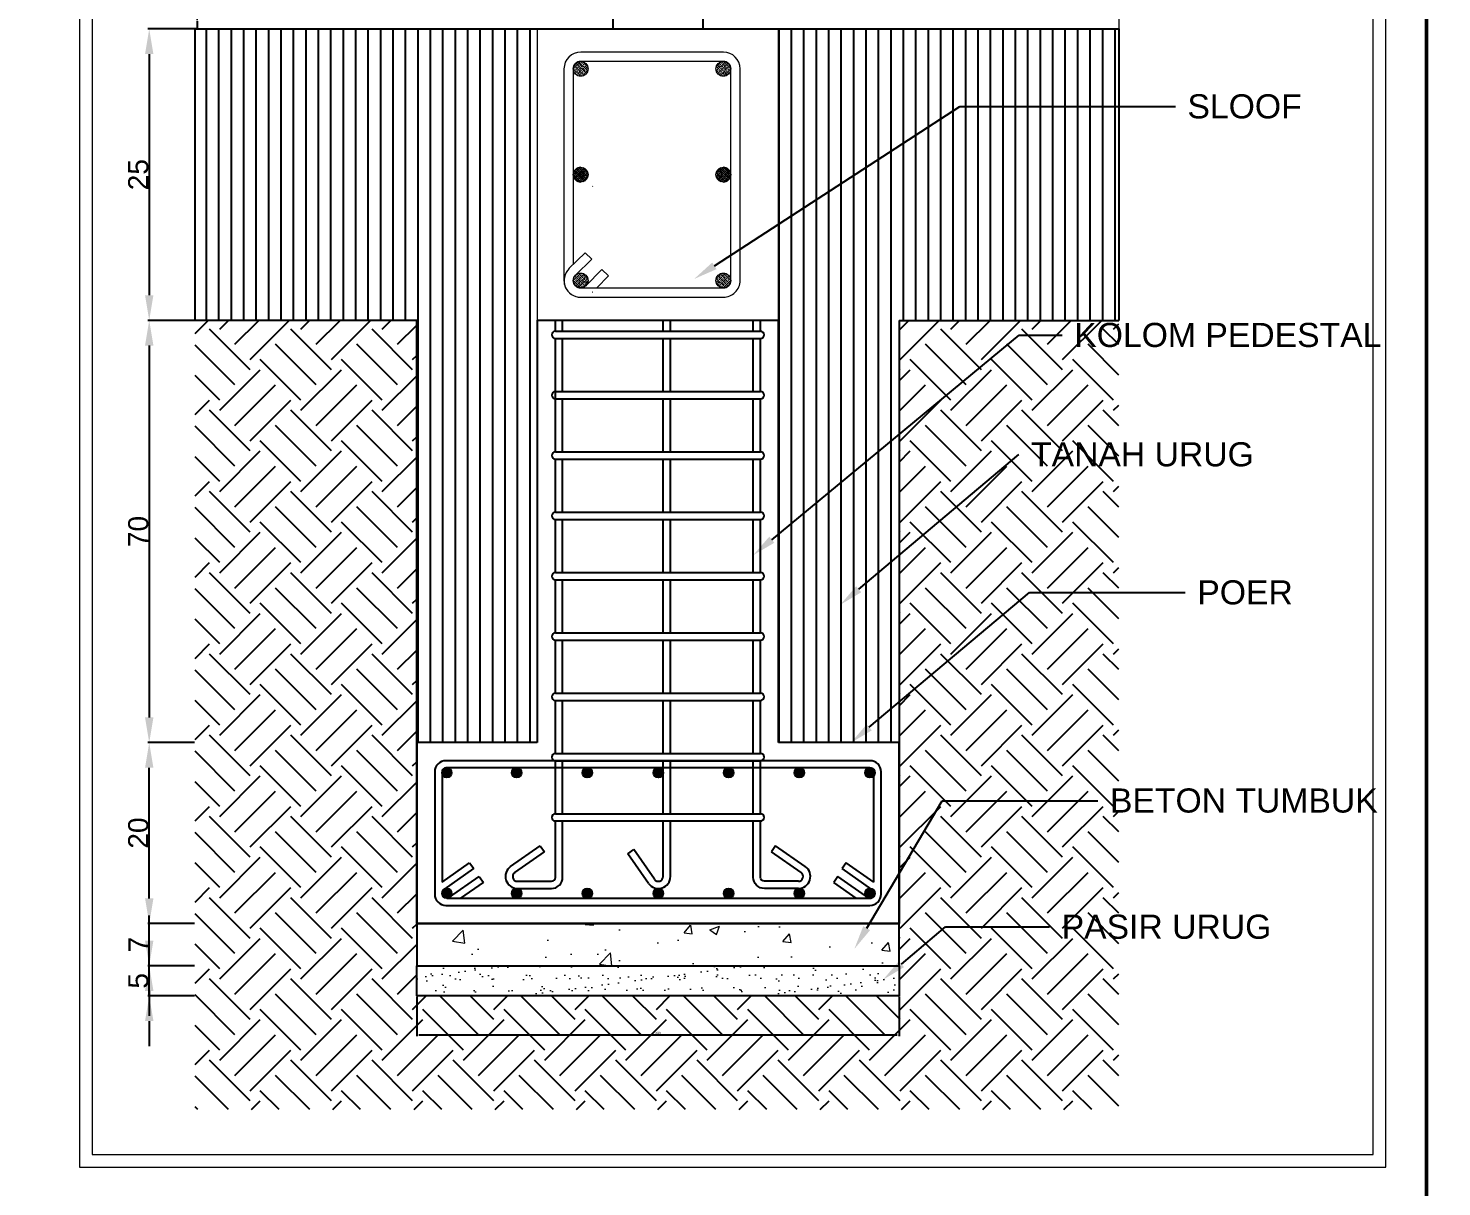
# Model space of a CAD drawing. Header units: centimetres. Extents: x 134057 to 145613, y 5028 to 39996.
# Drawn here: x 136080 to 137486, y 14763 to 15916 of the extents above; entities that cross this region are included whole.
import ezdxf
from ezdxf import colors
from ezdxf.entities.mleader import LeaderData, LeaderLine
from ezdxf.math import Vec2, Vec3

# ---------------------------------------------------------------- set-up
doc = ezdxf.new("R2010")
doc.units = ezdxf.units.CM
doc.header["$PDMODE"] = 2
doc.linetypes.add('ACAD_ISO04W100', pattern=[30, 24, -3, 0, -3])
for name, color, linetype, lineweight in [('ARS 01', 20, 'Continuous', 0), ('BEGOL', 254, 'Continuous', 18), ('Legenda', 252, 'Continuous', 20), ('LINE 0.20', 5, 'Continuous', 20), ('SIMBOL', 40, 'Continuous', 9), ('TEKS', 190, 'Continuous', 0)]:
    doc.layers.add(name, color=color, linetype=linetype, lineweight=lineweight)
doc.layers.add('ARWALL', color=7, linetype='Continuous')
doc.layers.add('dinding', color=151, linetype='Continuous')
doc.styles.get("Standard").update_dxf_attribs({"font": 'arial.ttf'})
doc.dimstyles.new('ISO-25', dxfattribs={"dimtxt": 2.5, "dimasz": 2.5, "dimexe": 1.25, "dimexo": 0.625, "dimtad": 1, "dimtxsty": 'Standard', "dimcen": 2.5, "dimadec": 0, "dimazin": 0, "dimtfac": 1, "dimtmove": 0, "dimatfit": 3, "dimfxl": 1, "dimarcsym": 0})

# ---------------------------------------------------------------- blocks, each defined once
blk = doc.blocks.new('*D70')
at = {"color": 0, "lineweight": -2, "transparency": 16777216}
for p, q in [((136466.1610314187, 14952.44530493332), (136466.1610314187, 14912.88211203575)), ((136946.1610314187, 14952.44530493332), (136946.1610314187, 14912.88211203575)), ((136943.6610314187, 14914.13211203575), (136468.6610314187, 14914.13211203575))]:
    blk.add_line(p, q, dxfattribs=at)
at = {"color": 0, "transparency": 16777216}
for points in [[(136468.6610314187, 14914.54877870241), (136468.6610314187, 14913.71544536908), (136466.1610314187, 14914.13211203575)], [(136943.6610314187, 14914.54877870241), (136943.6610314187, 14913.71544536908), (136946.1610314187, 14914.13211203575)]]:
    blk.add_solid(points, dxfattribs=at)
at = {"layer": 'Defpoints', "color": 0, "transparency": 16777216}
for p in [(136466.1610314187, 14953.07030493332), (136946.1610314187, 14953.07030493332), (136466.1610314187, 14914.13211203575)]:
    blk.add_point(p, dxfattribs=at)
at = {"color": 0, "transparency": 16777216, "insert": (136706.1610314187, 14916.03354450505), "char_height": 2.5, "attachment_point": 5}
blk.add_mtext('480', dxfattribs=at)
blk = doc.blocks.new('*D65')
at = {"layer": 'Defpoints', "color": 0, "transparency": 16777216}
for p in [(136200.1190350672, 14983.07030493335), (136245.7088263218, 14983.07030493335), (136245.7088263218, 14953.07030493335)]:
    blk.add_point(p, dxfattribs=at)
at = {"layer": 'dinding', "color": 0, "lineweight": -2, "transparency": 16777216}
for p, q in [((136200.1190350672, 15008.07030493335), (136200.1190350672, 15033.07030493335)), ((136245.0838263218, 14983.07030493335), (136198.8690350672, 14983.07030493335)), ((136200.1190350672, 14953.07030493335), (136200.1190350672, 14983.07030493335)), ((136245.0838263218, 14953.07030493335), (136198.8690350672, 14953.07030493335)), ((136200.1190350672, 14928.07030493335), (136200.1190350672, 14903.07030493335))]:
    blk.add_line(p, q, dxfattribs=at)
at = {"layer": 'dinding', "color": 0, "transparency": 16777216}
for points in [[(136195.9523684006, 15008.07030493335), (136204.2857017339, 15008.07030493335), (136200.1190350672, 14983.07030493335)], [(136195.9523684006, 14928.07030493335), (136204.2857017339, 14928.07030493335), (136200.1190350672, 14953.07030493335)]]:
    blk.add_solid(points, dxfattribs=at)
at = {"layer": 'dinding', "color": 0, "transparency": 16777216, "insert": (136189.3235030072, 14968.0703049333), "char_height": 20, "attachment_point": 5, "rotation": 90}
blk.add_mtext('5', dxfattribs=at)
blk = doc.blocks.new('*D66')
at = {"layer": 'Defpoints', "color": 0, "transparency": 16777216}
for p in [(136200.1190350673, 15025.07030493335), (136245.7088263218, 15025.07030493335), (136245.7088263218, 14983.07030493333)]:
    blk.add_point(p, dxfattribs=at)
at = {"layer": 'dinding', "color": 0, "lineweight": -2, "transparency": 16777216}
for p, q in [((136200.1190350673, 15050.07030493335), (136200.1190350673, 15075.07030493335)), ((136245.0838263218, 15025.07030493335), (136198.8690350673, 15025.07030493335)), ((136200.1190350673, 14983.07030493333), (136200.1190350673, 15025.07030493335)), ((136245.0838263218, 14983.07030493333), (136198.8690350673, 14983.07030493333)), ((136200.1190350673, 14958.07030493333), (136200.1190350673, 14933.07030493333))]:
    blk.add_line(p, q, dxfattribs=at)
at = {"layer": 'dinding', "color": 0, "transparency": 16777216}
for points in [[(136195.9523684006, 15050.07030493335), (136204.2857017339, 15050.07030493335), (136200.1190350673, 15025.07030493335)], [(136195.9523684006, 14958.07030493333), (136204.2857017339, 14958.07030493333), (136200.1190350673, 14983.07030493333)]]:
    blk.add_solid(points, dxfattribs=at)
at = {"layer": 'dinding', "color": 0, "transparency": 16777216, "insert": (136189.4940350672, 15004.0703049333), "char_height": 20, "attachment_point": 5, "rotation": 90}
blk.add_mtext('7', dxfattribs=at)
blk = doc.blocks.new('*D67')
at = {"layer": 'Defpoints', "color": 0, "transparency": 16777216}
for p in [(136200.1190350672, 15205.07030493335), (136245.7088263218, 15205.07030493335), (136245.7088263218, 15025.07030493335)]:
    blk.add_point(p, dxfattribs=at)
at = {"layer": 'dinding', "color": 0, "lineweight": -2, "transparency": 16777216}
for p, q in [((136245.0838263218, 15205.07030493335), (136198.8690350672, 15205.07030493335)), ((136200.1190350672, 15050.07030493335), (136200.1190350672, 15180.07030493335)), ((136245.0838263218, 15025.07030493335), (136198.8690350672, 15025.07030493335))]:
    blk.add_line(p, q, dxfattribs=at)
at = {"layer": 'dinding', "color": 0, "transparency": 16777216}
for points in [[(136195.9523684006, 15180.07030493335), (136204.2857017339, 15180.07030493335), (136200.1190350672, 15205.07030493335)], [(136195.9523684006, 15050.07030493335), (136204.2857017339, 15050.07030493335), (136200.1190350672, 15025.07030493335)]]:
    blk.add_solid(points, dxfattribs=at)
at = {"layer": 'dinding', "color": 0, "transparency": 16777216, "insert": (136189.2825753127, 15115.0703049333), "char_height": 20, "attachment_point": 5, "rotation": 90}
blk.add_mtext('20', dxfattribs=at)
blk = doc.blocks.new('*D68')
at = {"layer": 'Defpoints', "color": 0, "transparency": 16777216}
for p in [(136245.7088263218, 15625.07030493335), (136200.1190350674, 15205.07030493335), (136245.7088263218, 15205.07030493335)]:
    blk.add_point(p, dxfattribs=at)
at = {"layer": 'dinding', "color": 0, "lineweight": -2, "transparency": 16777216}
for p, q in [((136245.0838263218, 15625.07030493335), (136198.8690350674, 15625.07030493335)), ((136200.1190350674, 15600.07030493335), (136200.1190350674, 15230.07030493335)), ((136245.0838263218, 15205.07030493335), (136198.8690350674, 15205.07030493335))]:
    blk.add_line(p, q, dxfattribs=at)
at = {"layer": 'dinding', "color": 0, "transparency": 16777216}
for points in [[(136195.9523684008, 15600.07030493335), (136204.2857017341, 15600.07030493335), (136200.1190350674, 15625.07030493335)], [(136195.9523684008, 15230.07030493335), (136204.2857017341, 15230.07030493335), (136200.1190350674, 15205.07030493335)]]:
    blk.add_solid(points, dxfattribs=at)
at = {"layer": 'dinding', "color": 0, "transparency": 16777216, "insert": (136189.282575313, 15415.0703049333), "char_height": 20, "attachment_point": 5, "rotation": 90}
blk.add_mtext('70', dxfattribs=at)
blk = doc.blocks.new('*D69')
at = {"layer": 'Defpoints', "color": 0, "transparency": 16777216}
for p in [(136247.7895709428, 15915.09609774286), (136200.1190350679, 15625.07030493335), (136245.7088263218, 15625.07030493335)]:
    blk.add_point(p, dxfattribs=at)
at = {"layer": 'dinding', "color": 0, "lineweight": -2, "transparency": 16777216}
for p, q in [((136247.1645709428, 15915.09609774286), (136198.8690350679, 15915.09609774286)), ((136200.1190350679, 15890.09609774286), (136200.1190350679, 15650.07030493335)), ((136245.0838263218, 15625.07030493335), (136198.8690350679, 15625.07030493335))]:
    blk.add_line(p, q, dxfattribs=at)
at = {"layer": 'dinding', "color": 0, "transparency": 16777216}
for points in [[(136195.9523684013, 15890.09609774286), (136204.2857017346, 15890.09609774286), (136200.1190350679, 15915.09609774286)], [(136195.9523684013, 15650.07030493335), (136204.2857017346, 15650.07030493335), (136200.1190350679, 15625.07030493335)]]:
    blk.add_solid(points, dxfattribs=at)
at = {"layer": 'dinding', "color": 0, "transparency": 16777216, "insert": (136189.2825753134, 15770.08320133806), "char_height": 20, "attachment_point": 5, "rotation": 90}
blk.add_mtext('25', dxfattribs=at)

msp = doc.modelspace()

# ---------------------------------------------------------------- hatches: boundary and pattern name
at = {"true_color": 0x636466}
h = msp.add_hatch(dxfattribs=at)
h.set_pattern_fill('EARTH', color=251, scale=9, angle=45)
h.set_pattern_definition([(45, (135249.7672049679, -19975.7145689415), (0, 80.82230508962238), [57.15, -57.15]), (45, (135234.6130227635, -19960.56038673721), (0, 80.82230508962238), [57.15, -57.15]), (45, (135219.4588405592, -19945.4062045329), (0, 80.82230508962238), [57.15, -57.15]), (135, (135219.4588405592, -19935.3034163967), (-80.82230508962238, 0), [57.14999999999999, -57.14999999999999]), (135, (135234.6130227635, -19920.1492341924), (-80.82230508962238, 0), [57.14999999999999, -57.14999999999999]), (135, (135249.7672049679, -19904.99505198809), (-80.82230508962238, 0), [57.14999999999999, -57.14999999999999])])
h.paths.add_polyline_path([(136466.1610314187, 15625.07030493332), (136245.7088263218, 15625.07030493332), (136245.7088263218, 14839.91711600476), (137164.5324918947, 14839.91711600476), (137164.5324918947, 15149.34741029776), (137079.3867853208, 15149.34741029776), (136946.1610314187, 15037.30194409256), (136946.1610314187, 15025.07030493332), (136946.1610314187, 14983.07030493332), (136946.1610314187, 14953.07030493332), (136466.1610314187, 14953.07030493332), (136466.1610314187, 14983.07030493332), (136466.1610314187, 15025.07030493332)])
h.paths.add_polyline_path([(137164.5324918947, 15491.69275912681), (137065.3008465947, 15491.69275912681), (136946.1610314187, 15391.49384304625), (136946.1610314187, 15245.29349377399), (137075.8114832833, 15354.33206099841), (137164.5324918947, 15354.33206099841)], flags=17)
h.paths.add_polyline_path([(137164.5324918947, 15354.33206099841), (137075.8114832833, 15354.33206099841), (136946.1610314187, 15245.29349377399), (136946.1610314187, 15037.30194409256), (137079.3867853208, 15149.34741029776), (137164.5324918947, 15149.34741029776)], flags=17)
h.paths.add_polyline_path([(137164.5324918947, 15610.44794038976), (137065.3979708648, 15610.44794038976), (136946.1610314187, 15511.75949444957), (136946.1610314187, 15391.49384304625), (137065.3008465947, 15491.69275912681), (137164.5324918947, 15491.69275912681)], flags=17)
h.paths.add_polyline_path([(137065.3979708648, 15610.44794038976), (137164.5324918947, 15610.44794038976), (137164.5324918947, 15625.07030493332), (136946.1610314187, 15625.07030493332), (136946.1610314187, 15511.75949444957)], flags=17)
h = msp.add_hatch(color=256)
h.dxf.hatch_style = 1
h.paths.add_polyline_path([(136491.3610314188, 15175.07030493332, -1), (136500.9610314188, 15175.07030493332, -1)])
h = msp.add_hatch(color=256)
h.dxf.hatch_style = 1
h.paths.add_polyline_path([(136560.7610314187, 15175.07030493332, -1), (136570.3610314187, 15175.07030493332, -1)])
h = msp.add_hatch(color=256)
h.dxf.hatch_style = 1
h.paths.add_polyline_path([(136631.0610314187, 15175.07030493332, -1), (136640.6610314188, 15175.07030493332, -1)])
h = msp.add_hatch(color=256)
h.dxf.hatch_style = 1
h.paths.add_polyline_path([(136701.8110314189, 15175.07030493332, -1), (136711.4110314187, 15175.07030493332, -1)])
h = msp.add_hatch(color=256)
h.dxf.hatch_style = 1
h.paths.add_polyline_path([(136771.6610314188, 15175.07030493332, -1), (136781.2610314187, 15175.07030493332, -1)])
h = msp.add_hatch(color=256)
h.dxf.hatch_style = 1
h.paths.add_polyline_path([(136841.9610314187, 15175.07030493332, -1), (136851.5610314187, 15175.07030493332, -1)])
h = msp.add_hatch(color=256)
h.dxf.hatch_style = 1
h.paths.add_polyline_path([(136912.2610314187, 15175.07030493332, -1), (136921.8610314188, 15175.07030493332, -1)])
h = msp.add_hatch(color=256)
h.dxf.hatch_style = 1
h.paths.add_polyline_path([(136491.3610314188, 15055.07030493332, 1), (136500.9610314188, 15055.07030493332, 1)])
h = msp.add_hatch(color=256)
h.dxf.hatch_style = 1
h.paths.add_polyline_path([(136560.7610314187, 15055.07030493332, 1), (136570.3610314187, 15055.07030493332, 1)])
h = msp.add_hatch(color=256)
h.dxf.hatch_style = 1
h.paths.add_polyline_path([(136631.0610314187, 15055.07030493332, 1), (136640.6610314188, 15055.07030493332, 1)])
h = msp.add_hatch(color=256)
h.dxf.hatch_style = 1
h.paths.add_polyline_path([(136701.8110314189, 15055.07030493332, 1), (136711.4110314187, 15055.07030493332, 1)])
h = msp.add_hatch(color=256)
h.dxf.hatch_style = 1
h.paths.add_polyline_path([(136771.6610314188, 15055.07030493332, 1), (136781.2610314187, 15055.07030493332, 1)])
h = msp.add_hatch(color=256)
h.dxf.hatch_style = 1
h.paths.add_polyline_path([(136841.9610314187, 15055.07030493332, 1), (136851.5610314187, 15055.07030493332, 1)])
h = msp.add_hatch(color=256)
h.dxf.hatch_style = 1
h.paths.add_polyline_path([(136912.2610314187, 15055.07030493332, 1), (136921.8610314188, 15055.07030493332, 1)])
at = {"layer": 'ARS 01', "lineweight": 15}
h = msp.add_hatch(dxfattribs=at)
h.set_pattern_fill('ANSI33', color=256, scale=0.4618245108441266, style=0)
h.set_pattern_definition([(315, (136621.9541073359, 15875.37918981034), (-2.073651195183867, -2.073651195183868), []), (315, (136624.0277594268, 15875.37918981034), (-2.073651195183867, -2.073651195183868), [1.466292821930102, -0.733146410965051])])
h.paths.add_polyline_path([(136636.7324916835, 15875.37918981034, -1), (136621.9541073359, 15875.37918981034, -1)])
h = msp.add_hatch(dxfattribs=at)
h.set_pattern_fill('ANSI33', color=256, scale=0.4618245108441266, style=0)
h.set_pattern_definition([(225, (136778.6482178282, 15875.37918981044), (2.073651195183867, -2.073651195183868), []), (225, (136776.5745657379, 15875.37918981044), (2.073651195183867, -2.073651195183868), [1.466292821930102, -0.7331464109650511])])
h.paths.add_polyline_path([(136763.8698334813, 15875.37918981044, 1), (136778.6482178282, 15875.37918981044, 1)])
h = msp.add_hatch(dxfattribs=at)
h.set_pattern_fill('ANSI33', color=256, scale=0.4618245108441266, style=0)
h.set_pattern_definition([(45, (136621.9541073359, 15770.0832013377), (-2.073651195183867, 2.073651195183868), []), (45, (136624.0277594268, 15770.0832013377), (-2.073651195183867, 2.073651195183868), [1.466292821930102, -0.7331464109650511])])
h.paths.add_polyline_path([(136636.7324916835, 15770.0832013377, 1), (136621.9541073359, 15770.0832013377, 1)])
h = msp.add_hatch(dxfattribs=at)
h.set_pattern_fill('ANSI33', color=256, scale=0.4618245108441266, style=0)
h.set_pattern_definition([(315, (136621.9541073359, 15770.0832013377), (-2.073651195183867, -2.073651195183868), []), (315, (136624.0277594268, 15770.0832013377), (-2.073651195183867, -2.073651195183868), [1.466292821930102, -0.733146410965051])])
h.paths.add_polyline_path([(136636.7324916835, 15770.0832013377, -1), (136621.9541073359, 15770.0832013377, -1)])
h = msp.add_hatch(dxfattribs=at)
h.set_pattern_fill('ANSI33', color=256, scale=0.4618245108441266, style=0)
h.set_pattern_definition([(135, (136778.6482178282, 15770.0832013378), (2.073651195183867, 2.073651195183868), []), (135, (136776.5745657379, 15770.0832013378), (2.073651195183867, 2.073651195183868), [1.466292821930102, -0.733146410965051])])
h.paths.add_polyline_path([(136763.8698334813, 15770.0832013378, -1), (136778.6482178282, 15770.0832013378, -1)])
h = msp.add_hatch(dxfattribs=at)
h.set_pattern_fill('ANSI33', color=256, scale=0.4618245108441266, style=0)
h.set_pattern_definition([(225, (136778.6482178282, 15770.08320133805), (2.073651195183867, -2.073651195183868), []), (225, (136776.5745657379, 15770.08320133805), (2.073651195183867, -2.073651195183868), [1.466292821930102, -0.7331464109650511])])
h.paths.add_polyline_path([(136763.8698334813, 15770.08320133805, 1), (136778.6482178282, 15770.08320133805, 1)])
h = msp.add_hatch(dxfattribs=at)
h.set_pattern_fill('ANSI33', color=256, scale=0.4618245108441266, style=0)
h.set_pattern_definition([(45, (136621.9541073359, 15664.78721286506), (-2.073651195183867, 2.073651195183868), []), (45, (136624.0277594268, 15664.78721286506), (-2.073651195183867, 2.073651195183868), [1.466292821930102, -0.7331464109650511])])
h.paths.add_polyline_path([(136636.7324916835, 15664.78721286506, 1), (136621.9541073359, 15664.78721286506, 1)])
h = msp.add_hatch(dxfattribs=at)
h.set_pattern_fill('ANSI33', color=256, scale=0.4618245108441266, style=0)
h.set_pattern_definition([(135, (136778.6482178282, 15664.78721286541), (2.073651195183867, 2.073651195183868), []), (135, (136776.5745657379, 15664.78721286541), (2.073651195183867, 2.073651195183868), [1.466292821930102, -0.733146410965051])])
h.paths.add_polyline_path([(136763.8698334813, 15664.78721286541, -1), (136778.6482178282, 15664.78721286541, -1)])
at = {"layer": 'ARWALL', "lineweight": 5, "ltscale": 0.5}
h = msp.add_hatch(dxfattribs=at)
h.set_pattern_fill('AR-CONC', color=256, scale=0.54)
h.set_pattern_definition([(49.99999999999999, (135249.7672049679, -19975.7145689415), (98.37972125784216, -8.607106191007666), [10.287, -113.157]), (355, (135249.7672049679, -19975.7145689415), (-19.03144756948344, 103.170696429079), [8.229600000000001, -90.52591545180002]), (100.4514446999999, (135257.9654887479, -19976.43182583151), (79.34827342879076, 94.56358603258535), [8.742604751999997, -96.16873208399997]), (46.18420000000001, (135249.7672049679, -19948.2825689415), (146.3826820817501, -22.70285708367266), [15.4305, -169.7355]), (96.63555760999992, (135261.9657509678, -19950.17445894151), (128.1982323878116, 133.6101072827696), [13.1139124956, -144.2532284064]), (351.1841511700001, (135249.7672049679, -19948.2825689415), (128.1982323950876, 133.6101072761876), [12.3443822178, -135.7882552368]), (21, (135263.4832049678, -19955.1405689415), (81.87177128533153, -55.22320702102731), [10.287, -113.157]), (326.0000000000001, (135263.4832049678, -19955.1405689415), (33.37309530772941, 99.4615017060524), [8.229599999999998, -90.52559999999998]), (71.45144499999999, (135270.3058525717, -19959.74250288751), (115.2448664105067, 44.23829519838883), [8.742604752000002, -96.16856630400001]), (37.49999999999999, (135249.7672049679, -19975.7145689415), (1.667845755319581, 45.65972099150268), [0, -89.42832000000001, 0, -91.89720000000001, 0, -90.86850000000001]), (7.499999999999999, (135249.7672049679, -19975.7145689415), (36.0826177555651, 54.09751040178453), [0, -52.39511999999998, 0, -87.37091999999998, 0, -34.63289999999999]), (327.5, (135219.1805249678, -19975.7145689415), (73.21892139011055, -3.09352175604366), [0, -34.29, 0, -106.9848, 0, -141.9606]), (317.5, (135205.4645249678, -19975.7145689415), (79.98975794844975, 13.73030515799984), [0, -44.577, 0, -71.04888, 0, -100.8126])])
h.paths.add_polyline_path([(136946.1610314187, 15025.07030493332), (136466.1610314187, 15025.07030493332), (136466.1610314187, 14983.07030493332), (136946.1610314187, 14983.07030493332)])
h = msp.add_hatch(dxfattribs=at)
h.set_pattern_fill('AR-SAND', color=256, scale=0.48)
h.set_pattern_definition([(37.49999999999999, (135249.7672049679, -19975.7145689415), (-0.7680150220723418, 23.49183539180844), [0, -18.53184000000001, 0, -20.72640000000001, 0, -19.812]), (7.499999999999999, (135249.7672049679, -19975.7145689415), (21.57711759062413, 34.40760482728101), [0, -9.99744, 0, -16.70304, 0, -6.4008]), (327.5, (135234.7710449678, -19975.7145689415), (37.96763377158998, 0.06898486457019658), [0, -6.096, 0, -21.9456, 0, -28.6512]), (317.5, (135234.7710449678, -19975.7145689415), (36.65070971867026, 10.70060751634638), [0, -3.048, 0, -14.38656, 0, -16.4592])])
h.paths.add_polyline_path([(136946.1610314187, 14983.07030493332), (136466.1610314187, 14983.07030493332), (136466.1610314187, 14953.07030493332), (136946.1610314187, 14953.07030493332)])
at = {"layer": 'dinding', "true_color": 0x636466}
h = msp.add_hatch(dxfattribs=at)
h.set_pattern_fill('ANSI31', color=251, scale=3.900000000000002, angle=45)
h.set_pattern_definition([(90, (0, 0), (-12.38250000000001, 0), [])])
h.paths.add_polyline_path([(136586.1610314187, 15809.80010927011), (136586.1610314187, 15915.09609774285), (136245.7088263218, 15915.09609774285), (136245.7088263218, 15625.07030493332), (136466.1610314187, 15625.07030493332), (136466.1610314187, 15205.07030493332), (136586.1610314187, 15205.07030493332), (136586.1610314187, 15625.07030493332)])
h.paths.add_polyline_path([(137164.5324918947, 15837.87474305707), (137006.6283475442, 15837.87474305707), (136826.1610314187, 15720.79690084961), (136826.1610314187, 15625.07030493297), (136826.1610314187, 15412.43948868755), (136946.1610314187, 15511.75949444952), (136946.1610314187, 15625.07030493332), (137164.5324918947, 15625.07030493332)])
h.paths.add_polyline_path([(137006.6283475442, 15837.87474305707), (137164.5324918947, 15837.87474305707), (137164.5324918947, 15915.09609774285), (136826.1610314187, 15915.09609774285), (136826.1610314187, 15720.79690084961)])
h.paths.add_polyline_path([(136946.1610314187, 15511.75949444952), (136826.1610314187, 15412.43948868755), (136826.1610314187, 15205.07030493332), (136946.1610314187, 15205.07030493332)])

# ---------------------------------------------------------------- linework, layer by layer
at = {"linetype": 'ACAD_ISO04W100', "ltscale": 0.6}
msp.add_line((136247.7895709427, 16103.78969309602, 6688.124437032273), (136247.7895709427, 15915.09609774285, 6688.124437032273), dxfattribs=at)
for p, q in [((136751.1610314187, 15915.09609774285, 6688.124437032273), (137164.5324918947, 15915.09609774285, 6688.124437032273)), ((136711.4110314187, 15614.27030493332, 6688.124437032273), (136711.4110314187, 15625.07030493332, 6688.124437032273)), ((136718.6110314188, 15614.27030493332, 6688.124437032273), (136718.6110314188, 15625.07030493332, 6688.124437032273)), ((136604.1610314187, 15614.27030493332, 6688.124437032273), (136808.1610314187, 15614.27030493332, 6688.124437032273)), ((136604.1610314187, 15607.07030493332, 6688.124437032273), (136808.1610314187, 15607.07030493332, 6688.124437032273)), ((136711.4110314187, 15554.27030493332, 6688.124437032273), (136711.4110314187, 15607.07030493332, 6688.124437032273)), ((136718.6110314188, 15554.27030493332, 6688.124437032273), (136718.6110314188, 15607.07030493332, 6688.124437032273)), ((136604.1610314187, 15554.27030493332, 6688.124437032273), (136808.1610314187, 15554.27030493332, 6688.124437032273)), ((136604.1610314187, 15547.07030493332, 6688.124437032273), (136808.1610314187, 15547.07030493332, 6688.124437032273)), ((136711.4110314187, 15494.27030493332, 6688.124437032273), (136711.4110314187, 15547.07030493332, 6688.124437032273)), ((136718.6110314188, 15494.27030493332, 6688.124437032273), (136718.6110314188, 15547.07030493332, 6688.124437032273)), ((136604.1610314187, 15494.27030493332, 6688.124437032273), (136808.1610314187, 15494.27030493332, 6688.124437032273)), ((136604.1610314187, 15487.07030493332, 6688.124437032273), (136808.1610314187, 15487.07030493332, 6688.124437032273)), ((136711.4110314187, 15434.27030493332, 6688.124437032273), (136711.4110314187, 15487.07030493332, 6688.124437032273)), ((136718.6110314188, 15434.27030493332, 6688.124437032273), (136718.6110314188, 15487.07030493332, 6688.124437032273)), ((136604.1610314187, 15434.27030493332, 6688.124437032273), (136808.1610314187, 15434.27030493332, 6688.124437032273)), ((136604.1610314187, 15427.07030493332, 6688.124437032273), (136808.1610314187, 15427.07030493332, 6688.124437032273)), ((136711.4110314187, 15374.27030493332, 6688.124437032273), (136711.4110314187, 15427.07030493332, 6688.124437032273)), ((136718.6110314188, 15374.27030493332, 6688.124437032273), (136718.6110314188, 15427.07030493332, 6688.124437032273)), ((136604.1610314187, 15374.27030493332, 6688.124437032273), (136808.1610314187, 15374.27030493332, 6688.124437032273)), ((136604.1610314187, 15367.07030493332, 6688.124437032273), (136808.1610314187, 15367.07030493332, 6688.124437032273)), ((136711.4110314187, 15314.27030493332, 6688.124437032273), (136711.4110314187, 15367.07030493332, 6688.124437032273)), ((136718.6110314188, 15314.27030493332, 6688.124437032273), (136718.6110314188, 15367.07030493332, 6688.124437032273)), ((136604.1610314187, 15314.27030493332, 6688.124437032273), (136808.1610314187, 15314.27030493332, 6688.124437032273)), ((136604.1610314187, 15307.07030493332, 6688.124437032273), (136808.1610314187, 15307.07030493332, 6688.124437032273)), ((136711.4110314187, 15254.27030493332, 6688.124437032273), (136711.4110314187, 15307.07030493332, 6688.124437032273)), ((136718.6110314188, 15254.27030493332, 6688.124437032273), (136718.6110314188, 15307.07030493332, 6688.124437032273)), ((136604.1610314187, 15254.27030493332, 6688.124437032273), (136808.1610314187, 15254.27030493332, 6688.124437032273)), ((136604.1610314187, 15247.07030493332, 6688.124437032273), (136808.1610314187, 15247.07030493332, 6688.124437032273)), ((136711.4110314187, 15194.27030493332, 6688.124437032273), (136711.4110314187, 15247.07030493332, 6688.124437032273)), ((136718.6110314188, 15194.27030493332, 6688.124437032273), (136718.6110314188, 15247.07030493332, 6688.124437032273)), ((136604.1610314187, 15194.27030493332, 6688.124437032273), (136808.1610314187, 15194.27030493332, 6688.124437032273)), ((136604.1610314187, 15187.07030493332, 6688.124437032273), (136808.1610314187, 15187.07030493332, 6688.124437032273)), ((136711.4110314187, 15134.27030493332, 6688.124437032273), (136711.4110314187, 15187.07030493332, 6688.124437032273)), ((136718.6110314188, 15134.27030493332, 6688.124437032273), (136718.6110314188, 15187.07030493332, 6688.124437032273)), ((136604.1610314187, 15134.27030493332, 6688.124437032273), (136808.1610314187, 15134.27030493332, 6688.124437032273)), ((136604.1610314187, 15127.07030493332, 6688.124437032273), (136808.1610314187, 15127.07030493332, 6688.124437032273)), ((136711.4110314187, 15071.87030493332, 6688.124437032273), (136711.4110314187, 15127.07030493332, 6688.124437032273)), ((136718.6110314188, 15071.87030493332, 6688.124437032273), (136718.6110314188, 15127.07030493332, 6688.124437032273)), ((136559.5781141826, 15081.7001294648, 6688.124437032273), (136589.0675877769, 15102.34888117343, 6688.124437032273)), ((136589.0675877769, 15102.34888117343, 6688.124437032273), (136593.1973381187, 15096.45098645456, 6688.124437032273)), ((136823.2544750605, 15102.34888117343, 6688.124437032273), (136819.1247247189, 15096.45098645456, 6688.124437032273)), ((136852.743948655, 15081.7001294648, 6688.124437032273), (136823.2544750605, 15102.34888117343, 6688.124437032273)), ((136563.7078645242, 15075.80223474591, 6688.124437032273), (136593.1973381187, 15096.45098645454, 6688.124437032273)), ((136676.1324551787, 15094.47686129152, 6688.124437032273), (136682.0303498975, 15098.60661163323, 6688.124437032273)), ((136696.7812068873, 15064.9873876971, 6688.124437032273), (136676.1324551787, 15094.47686129152, 6688.124437032273)), ((136702.6791016062, 15069.11713803883, 6688.124437032273), (136682.0303498975, 15098.60661163324, 6688.124437032273)), ((136848.6141983132, 15075.80223474591, 6688.124437032273), (136819.1247247189, 15096.45098645454, 6688.124437032273)), ((136491.3610314188, 15066.35860381505, 6688.124437032273), (136518.7675877769, 15085.54888117343, 6688.124437032273)), ((136493.4078645243, 15059.00223474592, 6688.124437032273), (136522.8973381187, 15079.65098645454, 6688.124437032273)), ((136518.7675877769, 15085.54888117343, 6688.124437032273), (136522.8973381187, 15079.65098645457, 6688.124437032273)), ((136893.5544750605, 15085.54888117343, 6688.124437032273), (136889.4247247189, 15079.65098645457, 6688.124437032273)), ((136918.9141983133, 15059.00223474592, 6688.124437032273), (136889.4247247189, 15079.65098645454, 6688.124437032273)), ((136920.9610314188, 15066.35860381505, 6688.124437032273), (136893.5544750605, 15085.54888117343, 6688.124437032273)), ((136498.9141983133, 15051.13837512074, 6688.124437032273), (136528.4036719076, 15071.78712682937, 6688.124437032273)), ((136510.2272825338, 15050.27030493332, 6688.124437032273), (136532.5334222494, 15065.88923211048, 6688.124437032273)), ((136528.4036719076, 15071.78712682937, 6688.124437032273), (136532.5334222494, 15065.88923211048, 6688.124437032273)), ((136885.1058478489, 15071.78712682937, 6688.124437032273), (136880.9760975071, 15065.88923211048, 6688.124437032273)), ((136903.2822372227, 15050.27030493332, 6688.124437032273), (136880.9760975071, 15065.88923211048, 6688.124437032273)), ((136915.8350541511, 15050.27030493332, 6688.124437032273), (136885.1058478489, 15071.78712682937, 6688.124437032273)), ((136466.1610314187, 15025.07030493332, 6688.124437032273), (136466.1610314187, 14983.07030493332, 6688.124437032273)), ((136946.1610314187, 14983.07030493332, 6688.124437032273), (136946.1610314187, 15025.07030493332, 6688.124437032273)), ((136466.1610314187, 14983.07030493332, 6688.124437032273), (136946.1610314187, 14983.07030493332, 6688.124437032273)), ((136466.1610314187, 14953.07030493332, 6688.124437032273), (136466.1610314187, 14983.07030493332, 6688.124437032273)), ((136946.1610314187, 14983.07030493332, 6688.124437032273), (136946.1610314187, 14953.07030493332, 6688.124437032273)), ((136946.1610314187, 14953.07030493332, 6688.124437032273), (136466.1610314187, 14953.07030493332, 6688.124437032273))]:
    msp.add_line(p, q)
msp.add_lwpolyline([(136661.1610314187, 15915.09609774285), (136751.1610314187, 15915.09609774285), (136751.1610314187, 16221.33663101678), (136661.1610314187, 16221.33663101678)], close=True)
at = {"elevation": 6688.124437032273}
for points in [[(136946.1610314187, 15625.07030493332), (136946.1610314187, 15025.07030493332), (136466.1610314187, 15025.07030493332), (136466.1610314187, 15625.07030493332), (136245.7088263218, 15625.07030493332), (136245.7088263218, 15915.09609774285), (137164.5324918947, 15915.09609774285), (137164.5324918947, 15625.07030493332)], [(136826.1610314187, 15205.07030493332), (136826.1610314187, 15625.07030493332), (136586.1610314187, 15625.07030493332), (136586.1610314187, 15205.07030493332)], [(136604.1610314187, 15614.27030493332), (136604.1610314187, 15625.07030493332)], [(136611.3610314188, 15614.27030493332), (136611.3610314188, 15625.07030493332)], [(136800.9610314188, 15614.27030493332), (136800.9610314188, 15625.07030493332)], [(136808.1610314187, 15614.27030493332), (136808.1610314187, 15625.07030493332)], [(136946.1610314187, 15625.07030493332), (137164.5324918947, 15625.07030493332)], [(136604.1610314187, 15494.27030493332), (136604.1610314187, 15607.07030493332)], [(136611.3610314188, 15554.27030493332), (136611.3610314188, 15607.07030493332)], [(136800.9610314188, 15554.27030493332), (136800.9610314188, 15607.07030493332)], [(136808.1610314187, 15554.27030493332), (136808.1610314187, 15607.07030493332)], [(136611.3610314188, 15494.27030493332), (136611.3610314188, 15547.07030493332)], [(136800.9610314188, 15494.27030493332), (136800.9610314188, 15547.07030493332)], [(136808.1610314187, 15494.27030493332), (136808.1610314187, 15547.07030493332)], [(136604.1610314187, 15434.27030493332), (136604.1610314187, 15487.07030493332)], [(136611.3610314188, 15434.27030493332), (136611.3610314188, 15487.07030493332)], [(136800.9610314188, 15434.27030493332), (136800.9610314188, 15487.07030493332)], [(136808.1610314187, 15434.27030493332), (136808.1610314187, 15487.07030493332)], [(136604.1610314187, 15374.27030493332), (136604.1610314187, 15427.07030493332)], [(136611.3610314188, 15374.27030493332), (136611.3610314188, 15427.07030493332)], [(136800.9610314188, 15374.27030493332), (136800.9610314188, 15427.07030493332)], [(136808.1610314187, 15374.27030493332), (136808.1610314187, 15427.07030493332)], [(136604.1610314187, 15314.27030493332), (136604.1610314187, 15367.07030493332)], [(136611.3610314188, 15314.27030493332), (136611.3610314188, 15367.07030493332)], [(136800.9610314188, 15314.27030493332), (136800.9610314188, 15367.07030493332)], [(136808.1610314187, 15314.27030493332), (136808.1610314187, 15367.07030493332)], [(136604.1610314187, 15254.27030493332), (136604.1610314187, 15307.07030493332)], [(136611.3610314188, 15254.27030493332), (136611.3610314188, 15307.07030493332)], [(136800.9610314188, 15254.27030493332), (136800.9610314188, 15307.07030493332)], [(136808.1610314187, 15254.27030493332), (136808.1610314187, 15307.07030493332)], [(136604.1610314187, 15194.27030493332), (136604.1610314187, 15247.07030493332)], [(136611.3610314188, 15194.27030493332), (136611.3610314188, 15247.07030493332)], [(136800.9610314188, 15194.27030493332), (136800.9610314188, 15247.07030493332)], [(136808.1610314187, 15194.27030493332), (136808.1610314187, 15247.07030493332)], [(136586.1610314187, 15205.07030493332), (136466.1610314187, 15205.07030493332), (136466.1610314187, 15025.07030493332), (136946.1610314187, 15025.07030493332), (136946.1610314187, 15205.07030493332), (136826.1610314187, 15205.07030493332)], [(136604.1610314187, 15134.27030493332), (136604.1610314187, 15187.07030493332)], [(136611.3610314188, 15134.27030493332), (136611.3610314188, 15187.07030493332)], [(136800.9610314188, 15134.27030493332), (136800.9610314188, 15187.07030493332)], [(136808.1610314187, 15134.27030493332), (136808.1610314187, 15187.07030493332)]]:
    msp.add_lwpolyline(points, dxfattribs=at)
msp.add_lwpolyline([(136495.2610314187, 15043.07030493332), (136917.0610314189, 15043.07030493332, 0.4142135623731455), (136928.1610314187, 15054.17030493332), (136928.1610314187, 15175.97030493333, 0.4142135623731185), (136917.0610314189, 15187.07030493332), (136495.2610314187, 15187.07030493332, 0.414213562373141), (136484.1610314187, 15175.97030493333), (136484.1610314187, 15054.17030493332, 0.4142135623731275)], format="xyb", close=True, dxfattribs=at)
for points in [[(136920.9610314188, 15066.35860381505), (136920.9610314188, 15175.97030493333, 0.414213562373095), (136917.0610314189, 15179.87030493332), (136495.2610314187, 15179.87030493332, 0.414213562373095), (136491.3610314188, 15175.97030493333), (136491.3610314188, 15066.35860381505)], [(136566.4610314188, 15067.07030493332), (136600.2610314187, 15067.07030493332, 0.4142135623729337), (136604.1610314187, 15070.97030493333), (136604.1610314187, 15127.07030493332)], [(136566.4610314188, 15059.87030493332), (136600.2610314187, 15059.87030493332, 0.4142135623731086), (136611.3610314188, 15070.97030493333), (136611.3610314188, 15127.07030493332)], [(136845.8610314188, 15059.87030493332), (136812.0610314189, 15059.87030493332, -0.4142135623731086), (136800.9610314188, 15070.97030493333), (136800.9610314188, 15127.07030493332)], [(136845.8610314188, 15067.07030493332), (136812.0610314189, 15067.07030493332, -0.4142135623729337), (136808.1610314187, 15070.97030493333), (136808.1610314187, 15127.07030493332)], [(136496.1610314187, 15050.27030493332), (136917.0610314189, 15050.27030493332, 0.414213562373095), (136920.9610314188, 15054.17030493332), (136920.9610314188, 15057.86851864924)]]:
    msp.add_lwpolyline(points, format="xyb", dxfattribs=at)
for centre in [(136496.1610314187, 15175.07030493332, 6688.124437032273), (136565.5610314188, 15175.07030493332, 6688.124437032273), (136635.8610314188, 15175.07030493332, 6688.124437032273), (136706.6110314188, 15175.07030493332, 6688.124437032273), (136776.4610314188, 15175.07030493332, 6688.124437032273), (136846.7610314188, 15175.07030493332, 6688.124437032273), (136917.0610314189, 15175.07030493332, 6688.124437032273), (136496.1610314187, 15055.07030493332, 6688.124437032273), (136565.5610314188, 15055.07030493332, 6688.124437032273), (136635.8610314188, 15055.07030493332, 6688.124437032273), (136706.6110314188, 15055.07030493332, 6688.124437032273), (136776.4610314188, 15055.07030493332, 6688.124437032273), (136846.7610314188, 15055.07030493332, 6688.124437032273), (136917.0610314189, 15055.07030493332, 6688.124437032273)]:
    msp.add_circle(centre, 4.800000000000068)
for centre, radius, start, end in [((136604.1610314187, 15610.67030493333, 6688.124437032273), 3.599999999999454, 90, 270), ((136808.1610314187, 15610.67030493333, 6688.124437032273), 3.599999999999454, 270, 90), ((136604.1610314187, 15550.67030493333, 6688.124437032273), 3.599999999999454, 90, 270), ((136808.1610314187, 15550.67030493333, 6688.124437032273), 3.599999999999454, 270, 90), ((136604.1610314187, 15490.67030493333, 6688.124437032273), 3.599999999999454, 90, 270), ((136808.1610314187, 15490.67030493333, 6688.124437032273), 3.599999999999454, 270, 90), ((136604.1610314187, 15430.67030493333, 6688.124437032273), 3.599999999999454, 90, 270), ((136808.1610314187, 15430.67030493333, 6688.124437032273), 3.599999999999454, 270, 90), ((136604.1610314187, 15370.67030493333, 6688.124437032273), 3.599999999999454, 90, 270), ((136808.1610314187, 15370.67030493333, 6688.124437032273), 3.599999999999454, 270, 90), ((136604.1610314187, 15310.67030493333, 6688.124437032273), 3.599999999999454, 90, 270), ((136808.1610314187, 15310.67030493333, 6688.124437032273), 3.599999999999454, 270, 90), ((136604.1610314187, 15250.67030493333, 6688.124437032273), 3.599999999999454, 90, 270), ((136808.1610314187, 15250.67030493333, 6688.124437032273), 3.599999999999454, 270, 90), ((136604.1610314187, 15190.67030493333, 6688.124437032273), 3.599999999999454, 90, 270), ((136808.1610314187, 15190.67030493333, 6688.124437032273), 3.599999999999454, 270, 90), ((136604.1610314187, 15130.67030493333, 6688.124437032273), 3.599999999999454, 90, 270), ((136808.1610314187, 15130.67030493333, 6688.124437032273), 3.599999999999454, 270, 90), ((136566.4610314188, 15071.87030493332, 6688.124437032273), 11.99999999999898, 124.9999999998528, 270), ((136566.4610314188, 15071.87030493332, 6688.124437032273), 4.800000000000068, 124.9999999998528, 270), ((136845.8610314188, 15071.87030493332, 6688.124437032273), 11.99999999999898, 270, 55.00000000014725), ((136845.8610314188, 15071.87030493332, 6688.124437032273), 4.800000000000068, 270, 55.00000000014725), ((136706.6110314188, 15071.87030493332, 6688.124437032273), 11.99999999999898, 215.0000000000075, 0), ((136706.6110314188, 15071.87030493332, 6688.124437032273), 4.800000000000068, 215.0000000000075, 0)]:
    msp.add_arc(centre, radius, start, end)
at = {"layer": 'BEGOL', "lineweight": 15}
for p, q in [((136734.6392879822, 15892.00487220075, 6688.124437032273), (136629.3432995097, 15892.00487220075, 6688.124437032273)), ((136771.2590256551, 15892.00487220084, 6688.124437032273), (136665.9630371825, 15892.00487220084, 6688.124437032273)), ((136612.7176171191, 15875.37918981034, 6688.124437032273), (136612.7176171191, 15770.08320133794, 6688.124437032273)), ((136621.9541073359, 15875.37918981034, 6688.124437032273), (136621.9541073359, 15770.0832013377, 6688.124437032273)), ((136734.6392879822, 15882.76838198386, 6688.124437032273), (136629.3432995097, 15882.76838198386, 6688.124437032273)), ((136771.2590256551, 15882.76838198396, 6688.124437032273), (136665.9630371825, 15882.76838198396, 6688.124437032273)), ((136778.6482178282, 15770.0832013378, 6688.124437032273), (136778.6482178282, 15875.37918981054, 6688.124437032273)), ((136787.884708045, 15770.0832013378, 6688.124437032273), (136787.884708045, 15875.37918981044, 6688.124437032273)), ((136612.7176171191, 15770.0832013377, 6688.124437032273), (136612.7176171191, 15664.7872128653, 6688.124437032273)), ((136621.9541073359, 15770.0832013377, 6688.124437032273), (136621.9541073359, 15680.82379526495, 6688.124437032273)), ((136778.6482178282, 15664.78721286541, 6688.124437032273), (136778.6482178282, 15770.08320133814, 6688.124437032273)), ((136787.884708045, 15664.78721286541, 6688.124437032273), (136787.884708045, 15770.08320133805, 6688.124437032273)), ((136629.3432995097, 15657.39802069177, 6688.124437032273), (136734.6392879816, 15657.39802069177, 6688.124437032273)), ((136665.9630371825, 15657.39802069211, 6688.124437032273), (136771.2590256544, 15657.39802069211, 6688.124437032273)), ((136629.3432995097, 15648.16153047512, 6688.124437032273), (136734.6392879816, 15648.16153047512, 6688.124437032273)), ((136665.9630371825, 15648.16153047547, 6688.124437032273), (136771.2590256544, 15648.16153047547, 6688.124437032273))]:
    msp.add_line(p, q, dxfattribs=at)
at = {"layer": 'BEGOL', "lineweight": 15, "elevation": 6688.124437032273}
for points in [[(136617.6467171805, 15676.60259592167), (136633.8541158921, 15692.48568482947), (136640.3190813256, 15685.8887141113), (136624.1183516161, 15670.01216075863)], [(136634.5682474027, 15659.56226497174), (136650.445404625, 15675.76361088113), (136657.0423734618, 15669.29864352743), (136645.3798819087, 15657.39802069177)]]:
    msp.add_lwpolyline(points, dxfattribs=at)
at = {"layer": 'BEGOL', "lineweight": 15}
for centre in [(136629.3432995097, 15875.37918981034, 6688.124437032273), (136771.2590256551, 15875.37918981044, 6688.124437032273), (136629.3432995097, 15770.0832013377, 6688.124437032273), (136629.3432995097, 15770.0832013377, 6688.124437032273), (136771.2590256551, 15770.0832013378, 6688.124437032273), (136771.2590256551, 15770.08320133805, 6688.124437032273), (136629.3432995097, 15664.78721286506, 6688.124437032273), (136771.2590256551, 15664.78721286541, 6688.124437032273)]:
    msp.add_circle(centre, 7.389192173506026, dxfattribs=at)
for centre, radius, start, end in [((136629.3432995097, 15875.37918981034, 6688.124437032273), 16.62568239041544, 90, 180), ((136771.2590256551, 15875.37918981044, 6688.124437032273), 16.62568239041544, 0, 90), ((136629.3432995097, 15875.37918981044, 6688.124437032273), 7.389192173430467, 90.00000000166753, 180.0000000006252), ((136771.2590256551, 15875.37918981054, 6688.124437032273), 7.389192173459636, 359.9999999992705, 89.99999999833247), ((136629.3432995097, 15770.0832013378, 6688.124437032273), 7.389192173430467, 90.00000000166753, 180.0000000006252), ((136771.2590256551, 15770.08320133814, 6688.124437032273), 7.389192173459636, 359.9999999992705, 89.99999999833247), ((136629.3432995097, 15770.08320133758, 6688.124437032273), 7.389192173109613, 179.9999999986451, 270.0000000016675), ((136771.2590256551, 15770.08320133805, 6688.124437032273), 7.389192173517973, 269.9999999983324, 359.9999999981241), ((136629.3432995097, 15770.0832013377, 6688.124437032273), 16.62568239038856, 315.2895003580631, 315.8685344729942), ((136629.3432995097, 15664.78721286506, 6688.124437032273), 16.62568239038856, 134.1314655761062, 270), ((136629.3432995097, 15664.7872128653, 6688.124437032273), 16.62568239024043, 180.0000000007295, 270.0000000016675), ((136629.3432995097, 15664.78721286494, 6688.124437032273), 7.389192173109613, 179.9999999986451, 270.0000000016675), ((136771.2590256551, 15664.78721286565, 6688.124437032273), 7.389192173517973, 269.9999999983324, 359.9999999981241), ((136771.2590256551, 15664.78721286565, 6688.124437032273), 16.62568239018209, 269.9999999983324, 359.9999999991662), ((136629.3432995097, 15664.78721286506, 6688.124437032273), 16.62568239038856, 315.2895003580631, 315.8685344729942)]:
    msp.add_arc(centre, radius, start, end, dxfattribs=at)
at = {"layer": 'Legenda', "color": 1, "lineweight": 50}
msp.add_lwpolyline([(134280.8692614644, 16855.64655214812), (137470.6705354191, 16855.64655214812), (137470.6705354191, 14202.54200007591), (134280.8692614644, 14202.54200007591)], close=True, dxfattribs=at)
at = {"layer": 'LINE 0.20', "lineweight": 15}
for p, q in [((136774.3561959148, 15915.09609774275, 6688.124437032273), (136586.1610314187, 15915.09609774275, 6688.124437032273)), ((136586.1610314187, 15915.09609774275, 6688.124437032273), (136586.1610314187, 15730.36629340527, 6688.124437032273)), ((136826.1610314187, 15915.09609774285, 6688.124437032273), (136626.24612925, 15915.09609774285, 6688.124437032273)), ((136826.1610314187, 15625.07030493297, 6688.124437032273), (136826.1610314187, 15915.09609774285, 6688.124437032273)), ((136586.1610314187, 15809.80010927011, 6688.124437032273), (136586.1610314187, 15625.07030493263, 6688.124437032273)), ((136589.6263915771, 15625.07030493263, 6688.124437032273), (136774.3561959148, 15625.07030493263, 6688.124437032273)), ((136626.24612925, 15625.07030493297, 6688.124437032273), (136810.9759335876, 15625.07030493297, 6688.124437032273))]:
    msp.add_line(p, q, dxfattribs=at)
at = {"layer": 'SIMBOL', "lineweight": 15}
for p, q in [((136130.826346201, 16282.82181338221, 3344.062218516136), (136130.826346201, 14782.60575148038, 3344.062218516136)), ((137430.2075650036, 14782.60575148037, 3344.062218516136), (137430.2075650036, 16282.8218133822, 3344.062218516136)), ((136143.4860151225, 16270.1621444607, 3344.062218516136), (136143.4860151225, 14795.26542040189, 3344.062218516136)), ((137417.5478960821, 14795.26542040188, 3344.062218516136), (137417.547896082, 16270.16214446069, 3344.062218516136)), ((136143.4860151225, 14795.26542040188, 3344.062218516136), (137417.5478960821, 14795.26542040188, 3344.062218516136)), ((136130.826346201, 14782.60575148038, 3344.062218516136), (137430.2075650036, 14782.60575148037, 3344.062218516136))]:
    msp.add_line(p, q, dxfattribs=at)
at = {"layer": 'TEKS', "lineweight": 15}
msp.add_line((137164.5324918947, 16103.78969309602, 6688.124437032273), (137164.5324918947, 15915.09609774285, 6688.124437032273), dxfattribs=at)
at = {"layer": 'TEKS', "lineweight": 15, "elevation": 6688.124437032273}
for points in [[(136641.2762834509, 15758.50662113425), (136641.1586825658, 15758.38661900929)], [(136641.2762834509, 15653.21063266161), (136641.1586825658, 15653.09063053665)]]:
    msp.add_lwpolyline(points, dxfattribs=at)

# ---------------------------------------------------------------- dimensions: what is measured, and where the dimension line sits
dim = msp.add_linear_dim(base=(136466.1610314187, 14914.13211203575, 6688.124437032273), p1=(136946.1610314187, 14953.07030493332, 6688.124437032273), p2=(136466.1610314187, 14953.07030493332, 6688.124437032273), dimstyle='ISO-25')
dim.commit()
dim.dimension.update_dxf_attribs({"geometry": '*D70', "text_midpoint": (136706.1610314187, 14916.03354450505, 6688.124437032273)})
at = {"layer": 'dinding'}
for base, p1, p2, text, picture, middle in [((136200.1190350679, 15625.07030493335, 6688.124437032273), (136247.7895709427, 15915.09609774285, 6688.124437032273), (136245.7088263218, 15625.07030493334, 6688.124437032273), '25', '*D69', (136189.2825753134, 15770.08320133806, 6688.124437032273)), ((136200.1190350674, 15205.07030493335, 6688.124437032273), (136245.7088263218, 15625.07030493334, 6688.124437032273), (136245.7088263218, 15205.07030493334, 6688.124437032273), '70', '*D68', (136189.282575313, 15415.0703049333, 6688.124437032273)), ((136200.1190350672, 15205.07030493335, 6688.124437032273), (136245.7088263218, 15025.07030493334, 6688.124437032273), (136245.7088263218, 15205.07030493334, 6688.124437032273), '20', '*D67', (136189.2825753127, 15115.0703049333, 6688.124437032273)), ((136200.1190350673, 15025.07030493335, 6688.124437032273), (136245.7088263218, 14983.07030493332, 6688.124437032273), (136245.7088263218, 15025.07030493334, 6688.124437032273), '7', '*D66', (136189.4940350672, 15004.0703049333, 6688.124437032273)), ((136200.1190350672, 14983.07030493335, 6688.124437032273), (136245.7088263218, 14953.07030493334, 6688.124437032273), (136245.7088263218, 14983.07030493334, 6688.124437032273), '5', '*D65', (136189.3235030072, 14968.0703049333, 6688.124437032273))]:
    dim = msp.add_linear_dim(base=base, p1=p1, p2=p2, angle=90, text=text, dimstyle='ISO-25', override={"dimtxt": 20, "dimasz": 25}, dxfattribs=at)
    dim.commit()
    dim.dimension.update_dxf_attribs({"geometry": picture, "text_midpoint": middle})

# ---------------------------------------------------------------- leaders
at = {"layer": 'TEKS', "lineweight": 15}
ml = msp.add_multileader_mtext('Standard', dxfattribs=at)
ml.set_content('SLOOF', color=256)
ml.set_leader_properties()
ml.build(insert=Vec2(0, 0))
ml.multileader.update_dxf_attribs({"arrow_head_size": 24})
ctx = ml.context
ctx.base_point, ctx.char_height, ctx.arrow_head_size, ctx.landing_gap_size, ctx.plane_origin = Vec3(137220.9011288309, 15837.87474305707, 6688.124437032273), 24, 24, 12, Vec3(136796.469625769, 15710.77968375737, 6688.124437032273)
notes = []
notes.append((ctx, [(0, (1, 1, 0), (137006.6283475442, 15837.87474305707, 6688.124437032273), (1, 0), 214.2727812867306, [(0, [(136742.1914080982, 15666.32176086075, 6688.124437032273)], 0, [])])]))
ctx.mtext.insert, ctx.mtext.width, ctx.mtext.flow_direction = Vec3(137232.9011288309, 15850.0793815291, 6688.124437032273), 314.1509818023223, 5
ml = msp.add_multileader_mtext('Standard', dxfattribs=at)
ml.set_content('KOLOM PEDESTAL', color=256)
ml.set_leader_properties()
ml.build(insert=Vec2(0, 0))
ml.multileader.update_dxf_attribs({"arrow_head_size": 24})
ctx = ml.context
ctx.base_point, ctx.char_height, ctx.arrow_head_size, ctx.landing_gap_size, ctx.plane_origin = Vec3(137108.3330266158, 15610.44794038976, 6688.124437032273), 24, 24, 12, Vec3(136855.2392490897, 15436.04021037425, 6688.124437032273)
notes.append((ctx, [(0, (1, 1, 0), (137065.3979708648, 15610.44794038976, 6688.124437032273), (1, 0), 42.93505575092058, [(0, [(136800.9610314188, 15391.58228747763, 6688.124437032273)], 0, [])])]))
ctx.mtext.insert, ctx.mtext.width, ctx.mtext.flow_direction = Vec3(137120.3330266158, 15622.65257886179, 6688.124437032273), 314.1509818023223, 5
ml = msp.add_multileader_mtext('Standard', dxfattribs=at)
ml.set_content('TANAH URUG', color=256)
ml.set_leader_properties()
ml.build(insert=Vec2(0, 0))
ml.multileader.update_dxf_attribs({"arrow_head_size": 24})
ctx = ml.context
ctx.base_point, ctx.char_height, ctx.arrow_head_size, ctx.landing_gap_size, ctx.plane_origin = Vec3(137065.3008465947, 15491.69275912681, 6688.124437032273), 24, 24, 12, Vec3(136887.5079606065, 15342.16546267657, 6688.124437032273)
notes.append((ctx, [(0, (1, 1, 0), (137065.3008465947, 15491.69275912681, 6688.124437032273), (1, 0), 3.637978807091713e-12, [(0, [(136887.5079606065, 15342.16546267657, 6688.124437032273)], 0, [])])]))
ctx.mtext.insert, ctx.mtext.width, ctx.mtext.flow_direction = Vec3(137077.3008465947, 15503.89739759884, 6688.124437032273), 314.1509818023223, 5
ml = msp.add_multileader_mtext('Standard', dxfattribs=at)
ml.set_content('POER', color=256)
ml.set_leader_properties()
ml.build(insert=Vec2(0, 0))
ml.multileader.update_dxf_attribs({"arrow_head_size": 24})
ctx = ml.context
ctx.base_point, ctx.char_height, ctx.arrow_head_size, ctx.landing_gap_size, ctx.plane_origin = Vec3(137230.7099988747, 15354.33206099841, 6688.124437032273), 24, 24, 12, Vec3(136898.0185972951, 15204.80476454816, 6688.124437032273)
notes.append((ctx, [(0, (1, 1, 0), (137075.8114832833, 15354.33206099841, 6688.124437032273), (1, 0), 154.8985155914306, [(0, [(136898.0185972951, 15204.80476454816, 6688.124437032273)], 0, [])])]))
ctx.mtext.insert, ctx.mtext.width, ctx.mtext.flow_direction = Vec3(137242.7099988747, 15366.53669947044, 6688.124437032273), 314.1509818023223, 5
ml = msp.add_multileader_mtext('Standard', dxfattribs=at)
ml.set_content('BETON TUMBUK', color=256)
ml.set_leader_properties()
ml.build(insert=Vec2(0, 0))
ml.multileader.update_dxf_attribs({"arrow_head_size": 24})
ctx = ml.context
ctx.base_point, ctx.char_height, ctx.arrow_head_size, ctx.landing_gap_size, ctx.plane_origin = Vec3(137143.8236118931, 15147.25489835809, 6688.124437032273), 24, 24, 12, Vec3(136901.5938993326, 14999.82011384752, 6688.124437032273)
notes.append((ctx, [(0, (1, 1, 0), (136988.9250963017, 15147.25489835809, 6688.124437032273), (1, 0), 154.8985155914306, [(0, [(136901.5938993326, 14999.82011384752, 6688.124437032273)], 0, [])])]))
ctx.mtext.insert, ctx.mtext.width, ctx.mtext.flow_direction = Vec3(137155.8236118931, 15159.45953683013, 6688.124437032273), 314.1509818023223, 5
ml = msp.add_multileader_mtext('Standard', dxfattribs=at)
ml.set_content('PASIR URUG', color=256)
ml.set_leader_properties()
ml.build(insert=Vec2(0, 0))
ml.multileader.update_dxf_attribs({"arrow_head_size": 24})
ctx = ml.context
ctx.base_point, ctx.char_height, ctx.arrow_head_size, ctx.landing_gap_size, ctx.plane_origin = Vec3(137095.7397822739, 15021.6667056124, 6688.124437032273), 24, 24, 12, Vec3(136930.1049331786, 14969.14353819587, 6688.124437032273)
notes.append((ctx, [(0, (1, 1, 0), (136992.1409683232, 15021.6667056124, 6688.124437032273), (1, 0), 103.5988139507099, [(0, [(136930.1049331786, 14969.14353819587, 6688.124437032273)], 0, [])])]))
ctx.mtext.insert, ctx.mtext.width, ctx.mtext.flow_direction = Vec3(137107.7397822739, 15033.87134408443, 6688.124437032273), 219.6992835899182, 5
for ctx, leaders in notes:
    for number, flags, end, landing, length, lines in leaders:
        leader = LeaderData()
        leader.index, (leader.has_last_leader_line, leader.has_dogleg_vector, leader.attachment_direction) = number, flags
        leader.last_leader_point, leader.dogleg_vector, leader.dogleg_length = Vec3(end), Vec3(landing), length
        for number, points, colour, breaks in lines:
            line = LeaderLine()
            line.index, line.vertices, line.color, line.breaks = number, Vec3.list(points), colors.encode_raw_color(colour), breaks
            leader.lines.append(line)
        ctx.leaders.append(leader)

doc.saveas('drawing.dxf')
